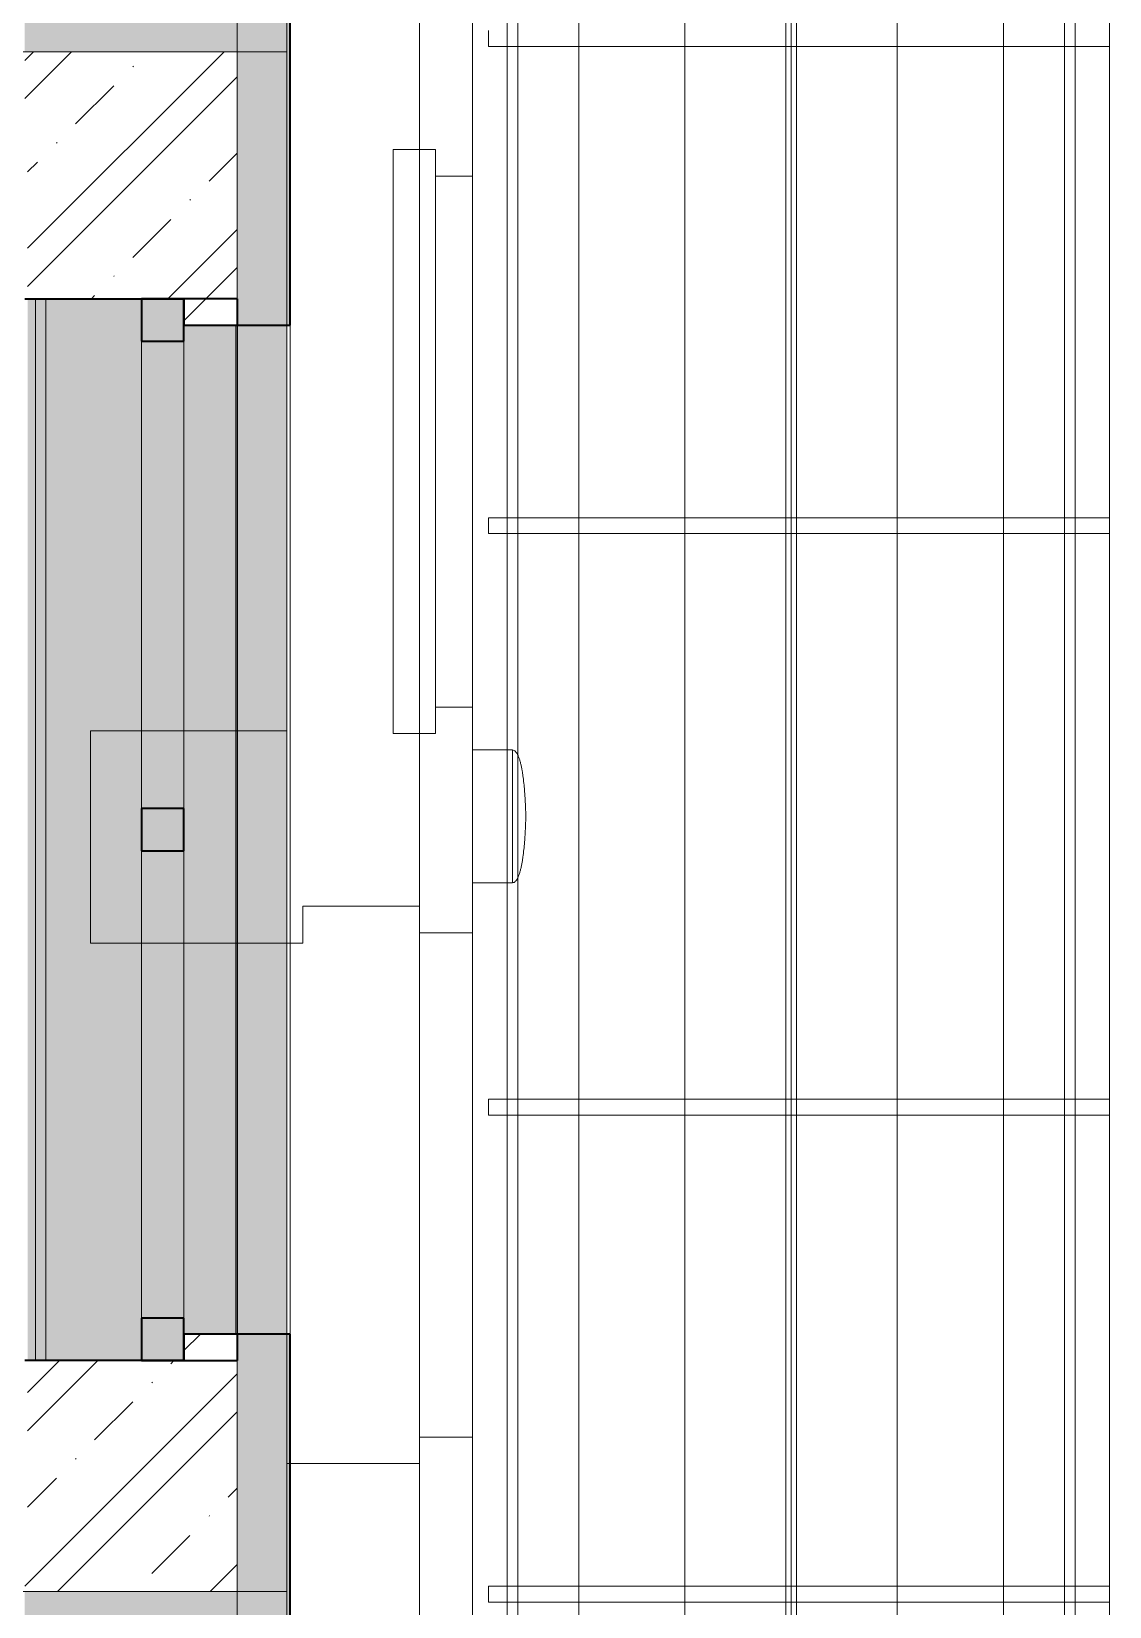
# Model space of a CAD drawing. Header units: millimetres. Extents: x -17526 to 208316, y -45352 to 20466.
# Drawn here: x 156611 to 158642, y -170 to 2797 of the extents above; entities that cross this region are included whole.
import ezdxf

# ---------------------------------------------------------------- set-up
doc = ezdxf.new("R2010")
doc.units = ezdxf.units.MM
for name, color, linetype, lineweight in [('A-DETL-THIN', 151, 'Continuous', 9), ('A-FLOR', 192, 'Continuous', 9), ('A-GENM', 13, 'Continuous', 9), ('A-GLAZ', 151, 'Continuous', 9), ('A-WALL', 113, 'Continuous', 9), ('A-WALL-PATT', 111, 'Continuous', 9), ('E-LITE-EQPM', 33, 'Continuous', 13), ('M-EQPM', 50, 'Continuous', 9), ('Q-SPCQ', 91, 'Continuous', 9), ('S-COLS', 52, 'Continuous', 9)]:
    doc.layers.add(name, color=color, linetype=linetype, lineweight=lineweight)

# ---------------------------------------------------------------- blocks, each defined once
blk = doc.blocks.new('DPS_svetlo_1 - DPS_svetlo_1-1341059-2NP_NÁVRH B')
at = {"layer": 'E-LITE-EQPM', "color": 254}
for p, q in [((-161.4, 125), (-161.4, 115)), ((-155.7, 125), (-161.4, 125)), ((-161.4, 125), (-155.2, 125)), ((-152.3, 125), (-155.7, 125)), ((-155.2, 125), (-152.2, 125)), ((-140.7, 125), (-152.3, 125)), ((-152.2, 125), (-140.7, 125)), ((-132.7, 125), (-140.7, 125)), ((-140.7, 125), (-132.6, 125)), ((-116, 125), (-132.7, 125)), ((-132.6, 125), (-116.1, 125)), ((-116.1, 125), (-105.2, 125)), ((-105.3, 125), (-116, 125)), ((-83.2, 125), (-105.3, 125)), ((-105.2, 125), (-83.2, 125)), ((-72.2, 125), (-83.2, 125)), ((-83.2, 125), (-72.2, 125)), ((-0.5, 125), (-72.2, 125)), ((-72.2, 125), (-0.5, 125)), ((10.4, 125), (-0.5, 125)), ((-0.5, 125), (10.5, 125)), ((32.5, 125), (10.4, 125)), ((10.5, 125), (32.5, 125)), ((43.3, 125), (32.5, 125)), ((32.5, 125), (43.4, 125)), ((60, 125), (43.3, 125)), ((43.4, 125), (59.9, 125)), ((59.9, 125), (68, 125)), ((67.9, 125), (60, 125)), ((79.6, 125), (67.9, 125)), ((68, 125), (79.5, 125)), ((79.5, 125), (82.5, 125)), ((83, 125), (79.6, 125)), ((82.5, 125), (88.6, 125)), ((88.6, 125), (83, 125)), ((88.6, 115), (88.6, 125)), ((-161.4, 115), (-161.4, 50)), ((88.6, 50), (88.6, 115)), ((-161.4, 50), (88.6, 50)), ((-161.4, 50), (88.6, 50))]:
    blk.add_line(p, q, dxfattribs=at)
at = {"layer": 'E-LITE-EQPM', "color": 10}
for p, q in [((-157.1, 125), (-161.4, 125)), ((-161.4, 125), (-155.2, 125)), ((-36.4, 125), (-161.4, 125)), ((-161.4, 125), (-36.4, 125)), ((-144.6, 125), (-157.1, 125)), ((-155.2, 125), (-137.5, 125)), ((-124.7, 125), (-144.6, 125)), ((-137.5, 125), (-109.8, 125)), ((-98.9, 125), (-124.7, 125)), ((-109.8, 125), (-75, 125)), ((-68.7, 125), (-98.9, 125)), ((-75, 125), (-36.4, 125)), ((-36.4, 125), (-68.7, 125)), ((-4, 125), (-36.4, 125)), ((-36.4, 125), (2.3, 125)), ((88.6, 125), (-36.4, 125)), ((-36.4, 125), (88.6, 125)), ((26.1, 125), (-4, 125)), ((2.3, 125), (37.1, 125)), ((52, 125), (26.1, 125)), ((37.1, 125), (64.8, 125)), ((71.9, 125), (52, 125)), ((64.8, 125), (82.5, 125)), ((84.4, 125), (71.9, 125)), ((82.5, 125), (88.6, 125)), ((88.6, 125), (84.4, 125))]:
    blk.add_line(p, q, dxfattribs=at)
at = {"layer": 'E-LITE-EQPM', "color": 254}
for points, knots in [([(-88.7, 147.5), (-86.4, 147.7), (-83.1, 147.9), (-78.7, 148.3), (-76.5, 148.4), (-75.4, 148.5)], [0.6, 0.6, 0.6, 0.6, 0.65, 0.675, 0.7, 0.7, 0.7, 0.7]), ([(-75.4, 148.5), (-76.5, 148.4), (-78.7, 148.3), (-83.1, 147.9), (-86.4, 147.7), (-88.7, 147.5)], [0.3, 0.3, 0.3, 0.3, 0.325, 0.35, 0.4, 0.4, 0.4, 0.4]), ([(-75.4, 148.5), (-74.3, 148.6), (-72.2, 148.7), (-69.5, 148.9), (-67.7, 149), (-67.1, 149)], [0.7, 0.7, 0.7, 0.7, 0.725, 0.75, 0.76632563, 0.76632563, 0.76632563, 0.76632563]), ([(-67.1, 149), (-67.7, 149), (-69.5, 148.9), (-72.2, 148.7), (-74.3, 148.6), (-75.4, 148.5)], [0.23367437, 0.23367437, 0.23367437, 0.23367437, 0.25, 0.275, 0.3, 0.3, 0.3, 0.3]), ([(-67.1, 149), (-66.7, 149), (-65.2, 149.1), (-63.7, 149.2), (-62.6, 149.2)], [0.76632563, 0.76632563, 0.76632563, 0.76632563, 0.775, 0.8, 0.8, 0.8, 0.8]), ([(-62.6, 149.2), (-63.7, 149.2), (-65.2, 149.1), (-66.7, 149), (-67.1, 149)], [0.2, 0.2, 0.2, 0.2, 0.225, 0.23367437, 0.23367437, 0.23367437, 0.23367437]), ([(-62.6, 149.2), (-61.4, 149.3), (-59.1, 149.4), (-54.3, 149.6), (-50.7, 149.7), (-48.4, 149.8)], [0.8, 0.8, 0.8, 0.8, 0.825, 0.85, 0.9, 0.9, 0.9, 0.9]), ([(-48.4, 149.8), (-50.7, 149.7), (-54.3, 149.6), (-59.1, 149.4), (-61.4, 149.3), (-62.6, 149.2)], [0.1, 0.1, 0.1, 0.1, 0.15, 0.175, 0.2, 0.2, 0.2, 0.2]), ([(-23.9, 149.8), (-21.7, 149.7), (-19.4, 149.6), (-17.1, 149.5), (-17.1, 149.5)], [0.10314636, 0.10314636, 0.10314636, 0.10314636, 0.15, 0.15119351, 0.15119351, 0.15119351, 0.15119351]), ([(-17.1, 149.5), (-17.1, 149.5), (-19.4, 149.6), (-21.7, 149.7), (-23.9, 149.8)], [0.84880649, 0.84880649, 0.84880649, 0.84880649, 0.85, 0.89685364, 0.89685364, 0.89685364, 0.89685364]), ([(-17.1, 149.5), (-15.9, 149.5), (-13.6, 149.4), (-11.3, 149.3), (-10.1, 149.2)], [0.15119351, 0.15119351, 0.15119351, 0.15119351, 0.175, 0.2, 0.2, 0.2, 0.2]), ([(-10.1, 149.2), (-11.3, 149.3), (-13.6, 149.4), (-15.9, 149.5), (-17.1, 149.5)], [0.8, 0.8, 0.8, 0.8, 0.825, 0.84880649, 0.84880649, 0.84880649, 0.84880649]), ([(-9.7, 149.2), (-8.7, 149.2), (-6.6, 149.1), (-3.6, 148.9), (-0.5, 148.7), (1.6, 148.6), (2.7, 148.5)], [0.20275326, 0.20275326, 0.20275326, 0.20275326, 0.225, 0.25, 0.275, 0.3, 0.3, 0.3, 0.3]), ([(2.7, 148.5), (1.6, 148.6), (-0.5, 148.7), (-3.6, 148.9), (-6.6, 149.1), (-8.7, 149.2), (-9.7, 149.2)], [0.7, 0.7, 0.7, 0.7, 0.725, 0.75, 0.775, 0.79724674, 0.79724674, 0.79724674, 0.79724674]), ([(2.7, 148.5), (3.8, 148.4), (5.8, 148.3), (7.7, 148.1), (8.6, 148.1)], [0.3, 0.3, 0.3, 0.3, 0.325, 0.34476987, 0.34476987, 0.34476987, 0.34476987]), ([(8.6, 148.1), (7.7, 148.1), (5.8, 148.3), (3.8, 148.4), (2.7, 148.5)], [0.65523013, 0.65523013, 0.65523013, 0.65523013, 0.675, 0.7, 0.7, 0.7, 0.7]), ([(-161.4, 125), (-161.4, 126.1), (-160.8, 128.1), (-158.9, 130.6), (-156.3, 132.8), (-153.8, 134.2), (-152.3, 135), (-151.9, 135.2)], [0, 0, 0, 0, 0.025, 0.05, 0.075, 0.1, 0.1101766, 0.1101766, 0.1101766, 0.1101766]), ([(-151.9, 135.2), (-152.3, 135), (-153.8, 134.2), (-156.3, 132.8), (-158.9, 130.6), (-160.8, 128.1), (-161.4, 126.1), (-161.4, 125)], [0.8898234, 0.8898234, 0.8898234, 0.8898234, 0.9, 0.925, 0.95, 0.975, 1, 1, 1, 1]), ([(-151.9, 135.2), (-151.3, 135.5), (-149.6, 136.2), (-147.1, 137.2), (-144.2, 138.2), (-142.1, 138.8), (-141, 139.2)], [0.11017662, 0.11017662, 0.11017662, 0.11017662, 0.125, 0.15, 0.175, 0.2, 0.2, 0.2, 0.2]), ([(-141, 139.2), (-142.1, 138.8), (-144.2, 138.2), (-147.1, 137.2), (-149.6, 136.2), (-151.3, 135.5), (-151.9, 135.2)], [0.8, 0.8, 0.8, 0.8, 0.825, 0.85, 0.875, 0.88982338, 0.88982338, 0.88982338, 0.88982338]), ([(8.6, 148.1), (8.8, 148.1), (11.3, 147.9), (13.7, 147.7), (16, 147.5)], [0.34476987, 0.34476987, 0.34476987, 0.34476987, 0.35, 0.4, 0.4, 0.4, 0.4]), ([(16, 147.5), (13.7, 147.7), (11.3, 147.9), (8.8, 148.1), (8.6, 148.1)], [0.6, 0.6, 0.6, 0.6, 0.65, 0.65523013, 0.65523013, 0.65523013, 0.65523013]), ([(68.3, 139.2), (69.4, 138.8), (71.5, 138.2), (74.4, 137.2), (76.9, 136.2), (78.6, 135.5), (79.2, 135.2)], [0.8, 0.8, 0.8, 0.8, 0.825, 0.85, 0.875, 0.88982338, 0.88982338, 0.88982338, 0.88982338]), ([(79.2, 135.2), (78.6, 135.5), (76.9, 136.2), (74.4, 137.2), (71.5, 138.2), (69.4, 138.8), (68.3, 139.2)], [0.11017662, 0.11017662, 0.11017662, 0.11017662, 0.125, 0.15, 0.175, 0.2, 0.2, 0.2, 0.2]), ([(79.2, 135.2), (79.6, 135), (81.1, 134.2), (83.6, 132.8), (86.2, 130.6), (88.1, 128.1), (88.6, 126.1), (88.6, 125)], [0.8898234, 0.8898234, 0.8898234, 0.8898234, 0.9, 0.925, 0.95, 0.975, 1, 1, 1, 1]), ([(88.6, 125), (88.6, 126.1), (88.1, 128.1), (86.2, 130.6), (83.6, 132.8), (81.1, 134.2), (79.6, 135), (79.2, 135.2)], [0, 0, 0, 0, 0.025, 0.05, 0.075, 0.1, 0.1101766, 0.1101766, 0.1101766, 0.1101766])]:
    blk.add_open_spline(points, degree=3, knots=knots, dxfattribs=at)
for points in [[(-48.4, 149.8), (-46, 149.9), (-41.6, 150), (-37.9, 150), (-36.4, 150)], [(-36.4, 150), (-37.9, 150), (-41.6, 150), (-46, 149.9), (-48.4, 149.8)], [(-36.4, 150), (-34.8, 150), (-31.1, 150), (-26.7, 149.9), (-24.3, 149.8)], [(-24.3, 149.8), (-26.7, 149.9), (-31.1, 150), (-34.8, 150), (-36.4, 150)], [(-141, 139.2), (-140, 139.5), (-137.8, 140.1), (-134.6, 140.8), (-131.4, 141.6), (-129.2, 142), (-128.1, 142.2)], [(-128.1, 142.2), (-129.2, 142), (-131.4, 141.6), (-134.6, 140.8), (-137.8, 140.1), (-140, 139.5), (-141, 139.2)], [(-128.1, 142.2), (-126, 142.7), (-121.7, 143.4), (-117.4, 144.1), (-115.3, 144.4)], [(-115.3, 144.4), (-117.4, 144.1), (-121.7, 143.4), (-126, 142.7), (-128.1, 142.2)], [(-115.3, 144.4), (-113.1, 144.7), (-108.7, 145.3), (-104.3, 145.9), (-102.1, 146.1)], [(-102.1, 146.1), (-104.3, 145.9), (-108.7, 145.3), (-113.1, 144.7), (-115.3, 144.4)], [(-102.1, 146.1), (-97.6, 146.6), (-93.1, 147.1), (-88.7, 147.5)], [(-88.7, 147.5), (-93.1, 147.1), (-97.6, 146.6), (-102.1, 146.1)], [(16, 147.5), (20.4, 147.1), (24.9, 146.6), (29.4, 146.1)], [(29.4, 146.1), (24.9, 146.6), (20.4, 147.1), (16, 147.5)], [(29.4, 146.1), (31.6, 145.9), (36, 145.3), (40.4, 144.7), (42.5, 144.4)], [(42.5, 144.4), (40.4, 144.7), (36, 145.3), (31.6, 145.9), (29.4, 146.1)], [(42.5, 144.4), (44.7, 144.1), (49, 143.4), (53.3, 142.7), (55.4, 142.2)], [(55.4, 142.2), (53.3, 142.7), (49, 143.4), (44.7, 144.1), (42.5, 144.4)], [(55.4, 142.2), (56.5, 142), (58.7, 141.6), (61.9, 140.8), (65.1, 140.1), (67.3, 139.5), (68.3, 139.2)], [(68.3, 139.2), (67.3, 139.5), (65.1, 140.1), (61.9, 140.8), (58.7, 141.6), (56.5, 142), (55.4, 142.2)]]:
    blk.add_open_spline(points, degree=3, dxfattribs=at)
blk = doc.blocks.new('OKNO_2k_ - OKNO_2k_2000x1400-1963764-2NP_NÁVRH B')
at = {"layer": 'A-GLAZ', "lineweight": 13}
h = blk.add_hatch(color=254, dxfattribs=at)
h.paths.add_polyline_path([(950, 201), (214.1, 201), (214.1, 200), (950, 200)])
h.paths.add_polyline_path([(-185.9, 201), (-950, 201), (-950, 200), (-185.9, 200)])
h = blk.add_hatch(color=254, dxfattribs=at)
h.paths.add_polyline_path([(214.1, 200), (214.1, 201), (-185.9, 201), (-185.9, 200), (-84.5, 200)])
h.paths.add_polyline_path([(950, 200), (214.1, 200), (214.1, 100), (950, 100)])
h.paths.add_polyline_path([(-185.9, 200), (-950, 200), (-950, 100), (-185.9, 100)])
blk.add_hatch(color=254, dxfattribs=at).paths.add_polyline_path([(214.1, 100), (214.1, 200), (-185.9, 200), (-185.9, 100), (40, 100)])
at = {"layer": 'A-GLAZ', "color": 71, "lineweight": 35}
for p, q in [((-950, 201), (-1000, 201)), ((-1000, 201), (-1000, 100)), ((-950, 100), (-950, 201)), ((950, 201), (950, 100)), ((1000, 201), (950, 201)), ((1000, 100), (1000, 201)), ((-1000, 100), (-950, 100)), ((-1000, 100), (-1000, 20)), ((-950, 100), (-1000, 100)), ((-920, 100), (-950, 100)), ((-920, 20), (-920, 100)), ((40, 100), (-40, 100)), ((-40, 100), (-40, 20)), ((40, 20), (40, 100)), ((950, 100), (920, 100)), ((920, 100), (920, 20)), ((950, 100), (1000, 100)), ((1000, 100), (950, 100)), ((1000, 20), (1000, 100)), ((-1000, 20), (-920, 20)), ((-40, 20), (40, 20)), ((920, 20), (1000, 20))]:
    blk.add_line(p, q, dxfattribs=at)
at = {"layer": 'A-GLAZ', "color": 9, "lineweight": 13}
for p, q in [((-950, 201), (-1000, 201)), ((-1000, 201), (-1000, 100)), ((-950, 200), (-950, 201)), ((950, 201), (-950, 201)), ((1000, 201), (950, 201)), ((950, 200), (950, 201)), ((1000, 201), (1000, 100)), ((-1000, 100), (-1000, 20)), ((-40, 100), (-920, 100)), ((-920, 20), (-920, 100)), ((40, 100), (-40, 100)), ((-40, 20), (-40, 100)), ((-40, 100), (40, 100)), ((920, 100), (40, 100)), ((40, 100), (40, 20)), ((920, 20), (920, 100)), ((1000, 100), (1000, 20)), ((-920, 20), (-40, 20)), ((-40, 20), (40, 20)), ((40, 20), (-40, 20)), ((40, 20), (920, 20))]:
    blk.add_line(p, q, dxfattribs=at)
at = {"layer": 'A-GLAZ', "color": 254, "lineweight": 13}
for p, q in [((950, 201), (-950, 201)), ((-950, 100), (-950, 200)), ((950, 100), (950, 200)), ((-1000, 100), (-950, 100)), ((-1000, 100), (-950, 100)), ((-950, 100), (-40, 100)), ((-950, 100), (-40, 100)), ((-950, 100), (-40, 100)), ((-40, 100), (40, 100)), ((-40, 100), (40, 100)), ((-40, 100), (40, 100)), ((40, 100), (950, 100)), ((40, 100), (950, 100)), ((40, 100), (950, 100)), ((950, 100), (1000, 100)), ((950, 100), (1000, 100)), ((-40, 20), (-1000, 20)), ((40, 20), (-40, 20)), ((1000, 20), (40, 20))]:
    blk.add_line(p, q, dxfattribs=at)
blk = doc.blocks.new('parapet s nosem_vnitní - parapet s nosem_vnitní-568559-2NP_NÁVRH B')
at = {"layer": 'A-GENM', "color": 9, "lineweight": 13}
for p, q in [((-1000, -190), (-1000, 0)), ((-1000, 0), (-1000, -180)), ((-1000, 0), (-40, 0)), ((40, 0), (1000, 0)), ((1000, -180), (1000, 0)), ((1000, 0), (1000, -190)), ((1000, -180), (-1000, -180)), ((-1000, -190), (-1000, -200)), ((-1000, -200), (1000, -200)), ((1000, -200), (1000, -190))]:
    blk.add_line(p, q, dxfattribs=at)
at = {"layer": 'A-GENM', "color": 254, "lineweight": 13}
for p, q in [((-1000, 0), (-40, 0)), ((-40, 0), (40, 0)), ((-40, 0), (40, 0)), ((40, 0), (1000, 0)), ((-1000, -180), (-1000, -190)), ((-1000, -180), (1000, -180)), ((-1000, -190), (-1000, -199.7)), ((-1000, -200), (1000, -200)), ((1000, -190), (1000, -180)), ((1000, -199.7), (1000, -190))]:
    blk.add_line(p, q, dxfattribs=at)
blk = doc.blocks.new('parapet_ext - parapet_ext-1802194-2NP_NÁVRH B')
at = {"layer": 'Q-SPCQ', "color": 9, "lineweight": 13}
for p, q in [((-950, 0), (-950, 100)), ((-950, 100), (950, 100)), ((950, 98), (-950, 98)), ((950, 100), (950, 0)), ((-950, 0), (-40, 0)), ((40, 0), (950, 0))]:
    blk.add_line(p, q, dxfattribs=at)
at = {"layer": 'Q-SPCQ', "color": 254, "lineweight": 13}
for p, q in [((-950, 100), (-950, 98)), ((-950, 100), (950, 100)), ((-950, 98), (-950, 0)), ((-950, 98), (950, 98)), ((950, 98), (950, 100)), ((950, 0), (950, 98)), ((-950, 0), (-40, 0)), ((-40, 0), (40, 0)), ((-40, 0), (40, 0)), ((40, 0), (950, 0))]:
    blk.add_line(p, q, dxfattribs=at)
blk = doc.blocks.new('FP_195-2NP_NÁVRH B')
at = {"layer": 'M-EQPM', "color": 8, "lineweight": 13}
for p, q in [((-1345, -200), (-1535.1, -200)), ((-1154.1, -200), (-1345, -200)), ((-962.7, -200), (-1154.1, -200)), ((-770.8, -200), (-962.7, -200)), ((-578.4, -200), (-770.8, -200)), ((-385.8, -200), (-578.4, -200)), ((-192.9, -200), (-385.8, -200)), ((0, -200), (-192.9, -200)), ((192.9, -200), (0, -200)), ((385.8, -200), (192.9, -200)), ((578.4, -200), (385.8, -200)), ((770.8, -200), (578.4, -200)), ((962.7, -200), (770.8, -200)), ((1154.1, -200), (962.7, -200)), ((1345, -200), (1154.1, -200)), ((1535.1, -200), (1345, -200)), ((-1345, -400), (-1535.1, -400)), ((-1154.1, -400), (-1345, -400)), ((-962.7, -400), (-1154.1, -400)), ((-770.8, -400), (-962.7, -400)), ((-578.4, -400), (-770.8, -400)), ((-385.8, -400), (-578.4, -400)), ((-192.9, -400), (-385.8, -400)), ((0, -400), (-192.9, -400)), ((192.9, -400), (0, -400)), ((385.8, -400), (192.9, -400)), ((578.4, -400), (385.8, -400)), ((770.8, -400), (578.4, -400)), ((962.7, -400), (770.8, -400)), ((1154.1, -400), (962.7, -400)), ((1345, -400), (1154.1, -400)), ((1535.1, -400), (1345, -400)), ((-1345, -600), (-1535.1, -600)), ((-1154.1, -600), (-1345, -600)), ((-962.7, -600), (-1154.1, -600)), ((-770.8, -600), (-962.7, -600)), ((-578.4, -600), (-770.8, -600)), ((-385.8, -600), (-578.4, -600)), ((-192.9, -600), (-385.8, -600)), ((0, -600), (-192.9, -600)), ((192.9, -600), (0, -600)), ((385.8, -600), (192.9, -600)), ((578.4, -600), (385.8, -600)), ((770.8, -600), (578.4, -600)), ((962.7, -600), (770.8, -600)), ((1154.1, -600), (962.7, -600)), ((1345, -600), (1154.1, -600)), ((1535.1, -600), (1345, -600)), ((-1345, -800), (-1535.1, -800)), ((-1154.1, -800), (-1345, -800)), ((-962.7, -800), (-1154.1, -800)), ((-770.8, -800), (-962.7, -800)), ((-578.4, -800), (-770.8, -800)), ((-385.8, -800), (-578.4, -800)), ((-192.9, -800), (-385.8, -800)), ((0, -800), (-192.9, -800)), ((192.9, -800), (0, -800)), ((385.8, -800), (192.9, -800)), ((578.4, -800), (385.8, -800)), ((770.8, -800), (578.4, -800)), ((962.7, -800), (770.8, -800)), ((1154.1, -800), (962.7, -800)), ((1345, -800), (1154.1, -800)), ((1535.1, -800), (1345, -800)), ((-1345, -1000), (-1535.1, -1000)), ((-1154.1, -1000), (-1345, -1000)), ((-962.7, -1000), (-1154.1, -1000)), ((-770.8, -1000), (-962.7, -1000)), ((-578.4, -1000), (-770.8, -1000)), ((-385.8, -1000), (-578.4, -1000)), ((-192.9, -1000), (-385.8, -1000)), ((0, -1000), (-192.9, -1000)), ((192.9, -1000), (0, -1000)), ((385.8, -1000), (192.9, -1000)), ((578.4, -1000), (385.8, -1000)), ((770.8, -1000), (578.4, -1000)), ((962.7, -1000), (770.8, -1000)), ((1154.1, -1000), (962.7, -1000)), ((1345, -1000), (1154.1, -1000)), ((1535.1, -1000), (1345, -1000))]:
    blk.add_line(p, q, dxfattribs=at)
blk = doc.blocks.new('DPS_stříška_postranní_vstup - DPS_stříška_postranní_vstup-1594410-2NP_NÁVRH B')
at = {"layer": 'M-EQPM', "color": 254, "lineweight": 13}
for p, q in [((-1281.3, 0), (-1912.7, 0)), ((-1597.8, 0), (-1281.3, 0)), ((962.6, 0), (-1281.3, 0)), ((-1281, 0), (-962.6, 0)), ((-962.4, 0), (-642.5, 0)), ((-642.4, 0), (-321.5, 0)), ((-321.4, 0), (321.4, 0)), ((321.5, 0), (642.4, 0)), ((642.5, 0), (962.4, 0)), ((1912.7, 0), (962.6, 0)), ((962.6, 0), (1281, 0)), ((1281.3, 0), (1597.8, 0)), ((-1450, -30), (-1480, -30)), ((-1480, -30), (-1450, -30)), ((-1480, -30), (-1480, -65)), ((-1480, -30), (-1480, -65)), ((-1450, -65), (-1450, -30)), ((-1450, -30), (-1450, -65)), ((-532.5, -30), (-562.5, -30)), ((-562.5, -30), (-532.5, -30)), ((-562.5, -30), (-562.5, -65)), ((-562.5, -30), (-562.5, -65)), ((-532.5, -65), (-532.5, -30)), ((-532.5, -30), (-532.5, -65)), ((532.5, -30), (562.5, -30)), ((562.5, -30), (532.5, -30)), ((532.5, -65), (532.5, -30)), ((532.5, -30), (532.5, -65)), ((562.5, -65), (562.5, -30)), ((562.5, -65), (562.5, -30)), ((1450, -30), (1480, -30)), ((1480, -30), (1450, -30)), ((1450, -65), (1450, -30)), ((1450, -30), (1450, -65)), ((-1597.8, -65), (-1480.2, -65)), ((-1281.3, -65), (-1597.8, -65)), ((-1281.3, -85), (-1597.8, -85)), ((-1480.2, -85), (-1597.8, -85)), ((-1480.2, -65), (-1450.3, -65)), ((-1450.3, -85), (-1480.2, -85)), ((-1480, -65), (-1480, -85)), ((-1480, -65), (-1480, -85)), ((-1480, -85), (-1480, -590)), ((-1480, -85), (-1480, -590)), ((-1450.3, -65), (-1281.3, -65)), ((-1281.3, -85), (-1450.3, -85)), ((-1450, -85), (-1450, -65)), ((-1450, -65), (-1450, -85)), ((-1450, -590), (-1450, -85)), ((-1450, -85), (-1450, -590)), ((-1281, -65), (-962.6, -65)), ((-962.6, -65), (-1281, -65)), ((-962.6, -85), (-1281, -85)), ((-962.6, -85), (-1281, -85)), ((-962.4, -65), (-642.5, -65)), ((-642.5, -65), (-962.4, -65)), ((-642.5, -85), (-962.4, -85)), ((-642.5, -85), (-962.4, -85)), ((-642.4, -65), (-562.6, -65)), ((-321.5, -65), (-642.4, -65)), ((-321.5, -85), (-642.4, -85)), ((-562.6, -85), (-642.4, -85)), ((-562.6, -65), (-532.6, -65)), ((-532.6, -85), (-562.6, -85)), ((-562.5, -65), (-562.5, -85)), ((-562.5, -65), (-562.5, -85)), ((-562.5, -85), (-562.5, -590)), ((-562.5, -85), (-562.5, -590)), ((-532.6, -65), (-321.5, -65)), ((-321.5, -85), (-532.6, -85)), ((-532.5, -85), (-532.5, -65)), ((-532.5, -65), (-532.5, -85)), ((-532.5, -590), (-532.5, -85)), ((-532.5, -85), (-532.5, -590)), ((-321.4, -65), (321.4, -65)), ((321.4, -65), (-321.4, -65)), ((321.4, -85), (-321.4, -85)), ((321.4, -85), (-321.4, -85)), ((321.5, -65), (532.6, -65)), ((642.4, -65), (321.5, -65)), ((642.4, -85), (321.5, -85)), ((532.6, -85), (321.5, -85)), ((532.5, -85), (532.5, -65)), ((532.5, -65), (532.5, -85)), ((532.5, -590), (532.5, -85)), ((532.5, -85), (532.5, -590)), ((532.6, -65), (562.6, -65)), ((562.6, -85), (532.6, -85)), ((562.5, -85), (562.5, -65)), ((562.5, -85), (562.5, -65)), ((562.5, -590), (562.5, -85)), ((562.5, -590), (562.5, -85)), ((562.6, -65), (642.4, -65)), ((642.4, -85), (562.6, -85)), ((642.5, -65), (962.4, -65)), ((962.4, -65), (642.5, -65)), ((962.4, -85), (642.5, -85)), ((962.4, -85), (642.5, -85)), ((962.6, -65), (1281, -65)), ((1281, -65), (962.6, -65)), ((1281, -85), (962.6, -85)), ((1281, -85), (962.6, -85)), ((1281.3, -65), (1450.3, -65)), ((1597.8, -65), (1281.3, -65)), ((1597.8, -85), (1281.3, -85)), ((1450.3, -85), (1281.3, -85)), ((1450, -85), (1450, -65)), ((1450, -65), (1450, -85)), ((1450, -590), (1450, -85)), ((1450, -85), (1450, -590)), ((1450.3, -65), (1480.2, -65)), ((1480.2, -85), (1450.3, -85)), ((-1597.8, -590), (-1480.2, -590)), ((-1281.3, -590), (-1597.8, -590)), ((-1480.2, -590), (-1450.3, -590)), ((-1480, -590), (-1480, -610)), ((-1480, -590), (-1480, -610)), ((-1450.3, -590), (-1281.3, -590)), ((-1450, -610), (-1450, -590)), ((-1450, -590), (-1450, -610)), ((-1281, -590), (-962.6, -590)), ((-962.6, -590), (-1281, -590)), ((-962.4, -590), (-642.5, -590)), ((-642.5, -590), (-962.4, -590)), ((-642.4, -590), (-562.6, -590)), ((-321.5, -590), (-642.4, -590)), ((-562.6, -590), (-532.6, -590)), ((-562.5, -590), (-562.5, -610)), ((-562.5, -590), (-562.5, -610)), ((-532.6, -590), (-321.5, -590)), ((-532.5, -610), (-532.5, -590)), ((-532.5, -590), (-532.5, -610)), ((-321.4, -590), (321.4, -590)), ((321.4, -590), (-321.4, -590)), ((321.5, -590), (532.6, -590)), ((642.4, -590), (321.5, -590)), ((532.5, -610), (532.5, -590)), ((532.5, -590), (532.5, -610)), ((532.6, -590), (562.6, -590)), ((562.5, -610), (562.5, -590)), ((562.5, -610), (562.5, -590)), ((562.6, -590), (642.4, -590)), ((642.5, -590), (962.4, -590)), ((962.4, -590), (642.5, -590)), ((962.6, -590), (1281, -590)), ((1281, -590), (962.6, -590)), ((1281.3, -590), (1450.3, -590)), ((1597.8, -590), (1281.3, -590)), ((1450, -610), (1450, -590)), ((1450, -590), (1450, -610)), ((1450.3, -590), (1480.2, -590)), ((-1281.3, -610), (-1597.8, -610)), ((-1480.2, -610), (-1597.8, -610)), ((-1450.3, -610), (-1480.2, -610)), ((-1480, -610), (-1480, -1115)), ((-1480, -610), (-1480, -1115)), ((-1281.3, -610), (-1450.3, -610)), ((-1450, -1115), (-1450, -610)), ((-1450, -610), (-1450, -1115)), ((-962.6, -610), (-1281, -610)), ((-962.6, -610), (-1281, -610)), ((-642.5, -610), (-962.4, -610)), ((-642.5, -610), (-962.4, -610)), ((-321.5, -610), (-642.4, -610)), ((-562.6, -610), (-642.4, -610)), ((-532.6, -610), (-562.6, -610)), ((-562.5, -610), (-562.5, -1115)), ((-562.5, -610), (-562.5, -1115)), ((-321.5, -610), (-532.6, -610)), ((-532.5, -1115), (-532.5, -610)), ((-532.5, -610), (-532.5, -1115)), ((0, -610), (-321.4, -610)), ((321.4, -610), (-321.4, -610)), ((321.4, -610), (0, -610)), ((642.4, -610), (321.5, -610)), ((532.6, -610), (321.5, -610)), ((532.5, -1115), (532.5, -610)), ((532.5, -610), (532.5, -1115)), ((562.6, -610), (532.6, -610)), ((562.5, -1115), (562.5, -610)), ((562.5, -1115), (562.5, -610)), ((642.4, -610), (562.6, -610)), ((962.4, -610), (642.5, -610)), ((962.4, -610), (642.5, -610)), ((1281, -610), (962.6, -610)), ((1281, -610), (962.6, -610)), ((1597.8, -610), (1281.3, -610)), ((1450.3, -610), (1281.3, -610)), ((1450, -1115), (1450, -610)), ((1450, -610), (1450, -1115)), ((1480.2, -610), (1450.3, -610)), ((-1597.8, -1115), (-1480.2, -1115)), ((-1281.3, -1115), (-1597.8, -1115)), ((-1480.2, -1115), (-1450.3, -1115)), ((-1480, -1115), (-1480, -1135)), ((-1480, -1115), (-1480, -1135)), ((-1450.3, -1115), (-1281.3, -1115)), ((-1450, -1135), (-1450, -1115)), ((-1450, -1115), (-1450, -1135)), ((-1281, -1115), (-962.6, -1115)), ((-962.6, -1115), (-1281, -1115)), ((-962.4, -1115), (-642.5, -1115)), ((-642.5, -1115), (-962.4, -1115)), ((-642.4, -1115), (-562.6, -1115)), ((-321.5, -1115), (-642.4, -1115)), ((-562.6, -1115), (-532.6, -1115)), ((-562.5, -1115), (-562.5, -1135)), ((-562.5, -1115), (-562.5, -1135)), ((-532.6, -1115), (-321.5, -1115)), ((-532.5, -1135), (-532.5, -1115)), ((-532.5, -1115), (-532.5, -1135)), ((-321.4, -1115), (321.4, -1115)), ((321.4, -1115), (-321.4, -1115)), ((321.5, -1115), (532.6, -1115)), ((642.4, -1115), (321.5, -1115)), ((532.5, -1135), (532.5, -1115)), ((532.5, -1115), (532.5, -1135)), ((532.6, -1115), (562.6, -1115)), ((562.5, -1135), (562.5, -1115)), ((562.5, -1135), (562.5, -1115)), ((562.6, -1115), (642.4, -1115)), ((642.5, -1115), (962.4, -1115)), ((962.4, -1115), (642.5, -1115)), ((962.6, -1115), (1281, -1115)), ((1281, -1115), (962.6, -1115)), ((1281.3, -1115), (1450.3, -1115)), ((1597.8, -1115), (1281.3, -1115)), ((1450, -1135), (1450, -1115)), ((1450, -1115), (1450, -1135)), ((1450.3, -1115), (1480.2, -1115)), ((-1281.3, -1135), (-1597.8, -1135)), ((-1480.2, -1135), (-1597.8, -1135)), ((-1450.3, -1135), (-1480.2, -1135)), ((-1480, -1135), (-1480, -1200)), ((-1480, -1135), (-1480, -1200)), ((-1281.3, -1135), (-1450.3, -1135)), ((-1450, -1200), (-1450, -1135)), ((-1450, -1135), (-1450, -1200)), ((-962.6, -1135), (-1281, -1135)), ((-962.6, -1135), (-1281, -1135)), ((-642.5, -1135), (-962.4, -1135)), ((-642.5, -1135), (-962.4, -1135)), ((-321.5, -1135), (-642.4, -1135)), ((-562.6, -1135), (-642.4, -1135)), ((-532.6, -1135), (-562.6, -1135)), ((-562.5, -1135), (-562.5, -1200)), ((-562.5, -1135), (-562.5, -1200)), ((-321.5, -1135), (-532.6, -1135)), ((-532.5, -1200), (-532.5, -1135)), ((-532.5, -1135), (-532.5, -1200)), ((0, -1135), (-321.4, -1135)), ((321.4, -1135), (-321.4, -1135)), ((321.4, -1135), (0, -1135)), ((642.4, -1135), (321.5, -1135)), ((532.6, -1135), (321.5, -1135)), ((532.5, -1200), (532.5, -1135)), ((532.5, -1135), (532.5, -1200)), ((562.6, -1135), (532.6, -1135)), ((562.5, -1200), (562.5, -1135)), ((562.5, -1200), (562.5, -1135)), ((642.4, -1135), (562.6, -1135)), ((962.4, -1135), (642.5, -1135)), ((962.4, -1135), (642.5, -1135)), ((1281, -1135), (962.6, -1135)), ((1281, -1135), (962.6, -1135)), ((1597.8, -1135), (1281.3, -1135)), ((1450.3, -1135), (1281.3, -1135)), ((1450, -1200), (1450, -1135)), ((1450, -1135), (1450, -1200)), ((1480.2, -1135), (1450.3, -1135)), ((-1281.3, -1200), (-1597.8, -1200)), ((-1450, -1200), (-1480, -1200)), ((-1480, -1200), (-1450, -1200)), ((-962.6, -1200), (-1281, -1200)), ((-642.5, -1200), (-962.4, -1200)), ((-321.5, -1200), (-642.4, -1200)), ((-532.5, -1200), (-562.5, -1200)), ((-562.5, -1200), (-532.5, -1200)), ((321.4, -1200), (-321.4, -1200)), ((642.4, -1200), (321.5, -1200)), ((532.5, -1200), (562.5, -1200)), ((562.5, -1200), (532.5, -1200)), ((962.4, -1200), (642.5, -1200)), ((1281, -1200), (962.6, -1200)), ((1597.8, -1200), (1281.3, -1200)), ((1450, -1200), (1480, -1200)), ((1480, -1200), (1450, -1200))]:
    blk.add_line(p, q, dxfattribs=at)
at = {"layer": 'M-EQPM', "color": 9, "lineweight": 13}
blk.add_line((-1912.7, -1200), (1912.7, -1200), dxfattribs=at)
blk.add_blockref('FP_195-2NP_NÁVRH B', (0, 0), dxfattribs=at)

msp = doc.modelspace()

# ---------------------------------------------------------------- hatches: boundary and pattern name
at = {"layer": 'A-FLOR'}
h = msp.add_hatch(color=254, dxfattribs=at)
h.paths.add_polyline_path([(156598.2, -4446.6), (157092.1, -4446.6), (157092.1, -1766.6), (156999.2, -1766.6), (156999.2, -1816.6), (156598.2, -1816.6), (156598.2, -3758.3)])
h.paths.add_polyline_path([(157048.2, -866.6), (157092.1, -866.6), (157092.1, -141.5), (156598.2, -141.5), (156598.2, -816.6), (156999.2, -817.1), (156999.2, -866.6)])
h.paths.add_polyline_path([(144887.9, 1471.6), (144987.9, 1471.6), (144987.9, 1521.6), (144887.9, 1521.6)])
h.paths.add_polyline_path([(144987.9, 2321.6), (144987.9, 2371.6), (144887.9, 2371.6), (144887.9, 2321.6), (144897.9, 2321.6)])
h.paths.add_polyline_path([(148657.9, 2696.6), (148657.9, 2796.6), (148607.9, 2796.6), (148607.9, 2696.6)])
h.paths.add_polyline_path([(147757.9, 2696.6), (147807.9, 2696.6), (147807.9, 2796.6), (147757.9, 2796.6), (147757.9, 2758.5)])
h.paths.add_polyline_path([(156898.2, 2758.5), (157092.1, 2758.5), (157092.1, 2893.4), (156999.2, 2893.4), (156999.2, 2843.4), (156598.2, 2843.4), (156598.2, 2758.5), (156837.6, 2758.5)])
h.paths.add_polyline_path([(153738.9, 2846.6), (153748.9, 2846.6), (153748.9, 2896.6), (153648.9, 2896.6), (153648.9, 2846.6), (153713.2, 2846.6)])
h.paths.add_polyline_path([(153738.9, 3496.6), (153748.9, 3496.6), (153748.9, 3546.6), (153648.9, 3546.6), (153648.9, 3496.6), (153713.2, 3496.6)])
h.paths.add_polyline_path([(153713.2, 3688.2), (154013.2, 3688.2), (154013.2, 4088.2), (153713.2, 4088.2)])
h.paths.add_polyline_path([(157092.1, 3793.4), (157092.1, 4366), (156999.2, 4366), (156999.2, 4316), (156598.2, 4316), (156598.2, 3843.4), (156999.2, 3842.9), (156999.2, 3793.4), (157048.2, 3793.4)])
h.paths.add_polyline_path([(154013.2, 4188.2), (154013.2, 4588.2), (153713.2, 4588.2), (153713.2, 4188.2), (154003.5, 4188.2)])
h.paths.add_polyline_path([(140183, 4219.2), (140183, 4674.2), (139238, 4674.2), (139238, 4219.2)])
h.paths.add_polyline_path([(157048.2, 5266), (157092.1, 5266), (157092.1, 6999.3), (156598.2, 6999.3), (156598.2, 5316), (156999.2, 5315.5), (156999.2, 5266)])
at = {"layer": 'A-WALL'}
h = msp.add_hatch(color=10, dxfattribs=at)
h.paths.add_polyline_path([(157092.1, -4846.6), (157098.2, -4846.6), (157098.2, -1766.6), (157092.1, -1766.6), (157092.1, -1769.7), (157096.7, -1767.4), (157098.2, -4846.6), (157092.1, -4821.9)])
h.paths.add_polyline_path([(157096.2, -866.6), (157098.2, -866.6), (157098.2, 99.3), (157095.8, 99.3), (157096.2, -865.6), (157092.1, -863.6), (157092.1, -866.6)])
h.paths.add_polyline_path([(157094.7, 2243.4), (157098.2, 2243.4), (157098.2, 2893.4), (157092.1, 2893.4), (157092.1, 2243.4)])
h.paths.add_polyline_path([(157098.2, 3793.4), (157098.2, 4366), (157092.1, 4366), (157092.1, 3793.4), (157093.9, 3793.4)])
h.paths.add_polyline_path([(157093.2, 5266), (157098.2, 5266), (157098.2, 7499.3), (157092.1, 7499.3), (157093.2, 5268.5), (157092.1, 5269.1), (157092.1, 5266)])
for points in [[(156618.2, 293.4), (156898.2, 293.4), (156898.2, 1079.3), (156722.1, 1079.3), (156722.1, 1479.3), (156898.2, 1479.3), (156898.2, 2293.4), (156603.5, 2293.4), (156603.5, 293.4)], [(157048.2, 343.4), (157092.1, 343.4), (157092.1, 2243.4), (156999.2, 2243.4), (156999.2, 343.4)], [(156722.1, 1079.3), (156898.2, 1079.3), (156898.2, 1253.4), (156818.2, 1253.4), (156818.2, 1333.4), (156898.2, 1333.4), (156898.2, 1479.3), (156722.1, 1479.3), (156722.1, 1102.2)], [(156837.6, 1253.4), (156898.2, 1253.4), (156898.2, 1333.4), (156818.2, 1333.4), (156818.2, 1253.4)]]:
    msp.add_hatch(color=254, dxfattribs=at).paths.add_polyline_path(points)
h = msp.add_hatch(color=10, dxfattribs=at)
h.paths.add_polyline_path([(157092.1, -4876.6), (157098.2, -4876.6), (157098.2, -4846.6), (157092.1, -4846.6)])
h.paths.add_polyline_path([(157098.2, 99.3), (157098.2, 343.4), (157095.6, 343.4), (157095.8, 99.3)])
at = {"layer": 'A-WALL-PATT', "lineweight": 13}
h = msp.add_hatch(color=254, dxfattribs=at)
h.paths.add_polyline_path([(157092.1, -4821.9), (157092.1, -4446.6), (156998.2, -4446.6), (156998.2, -4476.6), (157005.7, -4476.6), (157048.2, -4646.6)])
h.paths.add_polyline_path([(157092.1, -141.5), (157092.1, 343.4), (156998.2, 343.4), (156998.2, -141.5), (157056.4, -141.5)])
h.paths.add_polyline_path([(157092.1, 2243.4), (157092.1, 2758.5), (156998.2, 2758.5), (156998.2, 2243.4), (157048.2, 2243.4)])
h.paths.add_polyline_path([(156998.2, 6999.3), (157092.1, 6999.3), (157092.1, 7374.6), (157033.2, 7139.3), (156998.2, 7139.3)])
h = msp.add_hatch(color=10, dxfattribs=at)
h.paths.add_polyline_path([(157098.2, -4846.6), (157096.7, -1767.4), (157092.1, -1769.7), (157092.1, -4821.9)])
h.paths.add_polyline_path([(157096.2, -865.6), (157095.8, 99.3), (157092.1, 99.3), (157092.1, -863.6)])
h.paths.add_polyline_path([(157093.2, 5268.5), (157092.1, 6893.1), (157092.1, 5269.1)])
h = msp.add_hatch(dxfattribs=at)
h.set_pattern_fill('FP_125', angle=45, style=0, pattern_type=2)
h.set_pattern_definition([(45, (73033.68, 0), (-179.6051, 179.6051), []), (45, (73105.52, -6e-14), (-179.6051, 179.6051), []), (45, (73249.2, -2e-13), (-107.7631, 251.4472), [101.6, -50.8, 1.676, -49.124])])
h.paths.add_polyline_path([(156598.2, -141.5), (156998.2, -141.5), (156998.2, 343.4), (156898.2, 343.4), (156898.2, 293.4), (156603.5, 293.4), (156603.5, -97.8), (156598.2, -98)])
h.paths.add_polyline_path([(156998.2, 2243.4), (156998.2, 2758.5), (156598.2, 2758.5), (156598.2, 2658.5), (156603.5, 2658.5), (156603.5, 2293.4), (156898.2, 2293.4), (156898.2, 2243.4)])
msp.add_hatch(color=10, dxfattribs=at).paths.add_polyline_path([(157092.1, 99.3), (157095.8, 99.3), (157095.6, 343.4), (157092.1, 343.4), (157092.1, 202.9)])

# ---------------------------------------------------------------- linework, layer by layer
at = {"layer": 'A-DETL-THIN', "lineweight": 13}
msp.add_line((157092.1, -4924.4), (157092.1, 7499.3), dxfattribs=at)
at = {"layer": 'A-FLOR', "color": 254, "lineweight": 13}
for p, q in [((157092.1, 2758.5), (154003.5, 2758.5)), ((154003.5, -141.5), (157092.1, -141.5)), ((157092.1, -141.5), (157092.1, -4446.6))]:
    msp.add_line(p, q, dxfattribs=at)
at = {"layer": 'A-WALL', "color": 254, "lineweight": 13}
for p, q in [((157442.1, 1524.3), (157442.1, 7864.2)), ((157342.1, -5126.6), (157342.1, 7764.3)), ((157292.1, 1474.3), (157292.1, 2574.3)), ((157292.1, 2574.3), (157372.1, 2574.3)), ((157372.1, 2574.3), (157372.1, 1474.3)), ((157372.1, 2524.3), (157442.1, 2524.3)), ((156898.2, 2243.4), (156898.2, 343.4)), ((157098.2, 343.4), (157098.2, 2243.4)), ((157372.1, 1524.3), (157442.1, 1524.3)), ((157372.1, 1474.3), (157292.1, 1474.3)), ((157122.1, 1079.3), (157122.1, 1149.3)), ((157122.1, 1149.3), (157342.1, 1149.3)), ((157442.1, 1099.3), (157342.1, 1099.3)), ((157092.1, 1079.3), (157122.1, 1079.3)), ((157342.1, 149.3), (157442.1, 149.3)), ((157342.1, 99.3), (157092.1, 99.3))]:
    msp.add_line(p, q, dxfattribs=at)
at = {"layer": 'A-WALL', "color": 9, "lineweight": 13}
for p, q in [((157092.1, -141.5), (157092.1, 3793.4)), ((156998.2, 2243.4), (156998.2, 2843.4)), ((157442.1, 1524.3), (157442.1, -5226.6)), ((156998.2, -816.6), (156998.2, 343.4))]:
    msp.add_line(p, q, dxfattribs=at)
at = {"layer": 'A-WALL', "color": 71, "lineweight": 35}
for p, q in [((157098.2, 2243.4), (157098.2, 2893.4)), ((156598.2, 2293.4), (156898.2, 2293.4)), ((156898.2, 2293.4), (156898.2, 2243.4)), ((156898.2, 2243.4), (157098.2, 2243.4)), ((157098.2, 343.4), (156898.2, 343.4)), ((156898.2, 343.4), (156898.2, 293.4)), ((157098.2, -866.6), (157098.2, 343.4)), ((156898.2, 293.4), (156598.2, 293.4))]:
    msp.add_line(p, q, dxfattribs=at)
at = {"layer": 'S-COLS', "color": 254, "lineweight": 13}
for p, q in [((156722.1, 1079.3), (156722.1, 1479.3)), ((156722.1, 1479.3), (156898.2, 1479.3)), ((156722.1, 1479.3), (156898.2, 1479.3)), ((156722.1, 1079.3), (156722.1, 1479.3)), ((156898.2, 1479.3), (156998.2, 1479.3)), ((156898.2, 1479.3), (156998.2, 1479.3)), ((156998.2, 1479.3), (156999.2, 1479.3)), ((156998.2, 1479.3), (156999.2, 1479.3)), ((156999.2, 1479.3), (157092.1, 1479.3)), ((156898.2, 1079.3), (156722.1, 1079.3)), ((156898.2, 1079.3), (156722.1, 1079.3)), ((156998.2, 1079.3), (156898.2, 1079.3)), ((156998.2, 1079.3), (156898.2, 1079.3)), ((156999.2, 1079.3), (156998.2, 1079.3)), ((156999.2, 1079.3), (156998.2, 1079.3)), ((157092.1, 1079.3), (156999.2, 1079.3))]:
    msp.add_line(p, q, dxfattribs=at)
at = {"layer": 'S-COLS', "color": 9, "lineweight": 13}
for p, q in [((156999.2, 1479.3), (157092.1, 1479.3)), ((157092.1, 1079.3), (156999.2, 1079.3))]:
    msp.add_line(p, q, dxfattribs=at)

# ---------------------------------------------------------------- block references
at = {"layer": 'A-GENM', "color": 254, "lineweight": 13, "rotation": 269.9999999999999}
msp.add_blockref('parapet s nosem_vnitní - parapet s nosem_vnitní-568559-2NP_NÁVRH B', (156818.2, 1293.4), dxfattribs=at)
at = {"layer": 'A-GLAZ', "color": 9, "lineweight": 13, "rotation": 269.9999999999999}
msp.add_blockref('OKNO_2k_ - OKNO_2k_2000x1400-1963764-2NP_NÁVRH B', (156798.2, 1293.4), dxfattribs=at)
at = {"layer": 'E-LITE-EQPM', "color": 254, "rotation": 270.0000000000001}
msp.add_blockref('DPS_svetlo_1 - DPS_svetlo_1-1341059-2NP_NÁVRH B', (157392.1, 1282), dxfattribs=at)
at = {"layer": 'M-EQPM', "color": 254, "lineweight": 13, "rotation": 89.9999999999999}
msp.add_blockref('DPS_stříška_postranní_vstup - DPS_stříška_postranní_vstup-1594410-2NP_NÁVRH B', (157442.1, 1318.4), dxfattribs=at)
at = {"layer": 'Q-SPCQ', "color": 254, "lineweight": 13, "rotation": 269.9999999999999}
msp.add_blockref('parapet_ext - parapet_ext-1802194-2NP_NÁVRH B', (156898.2, 1293.4), dxfattribs=at)

doc.saveas('drawing.dxf')
